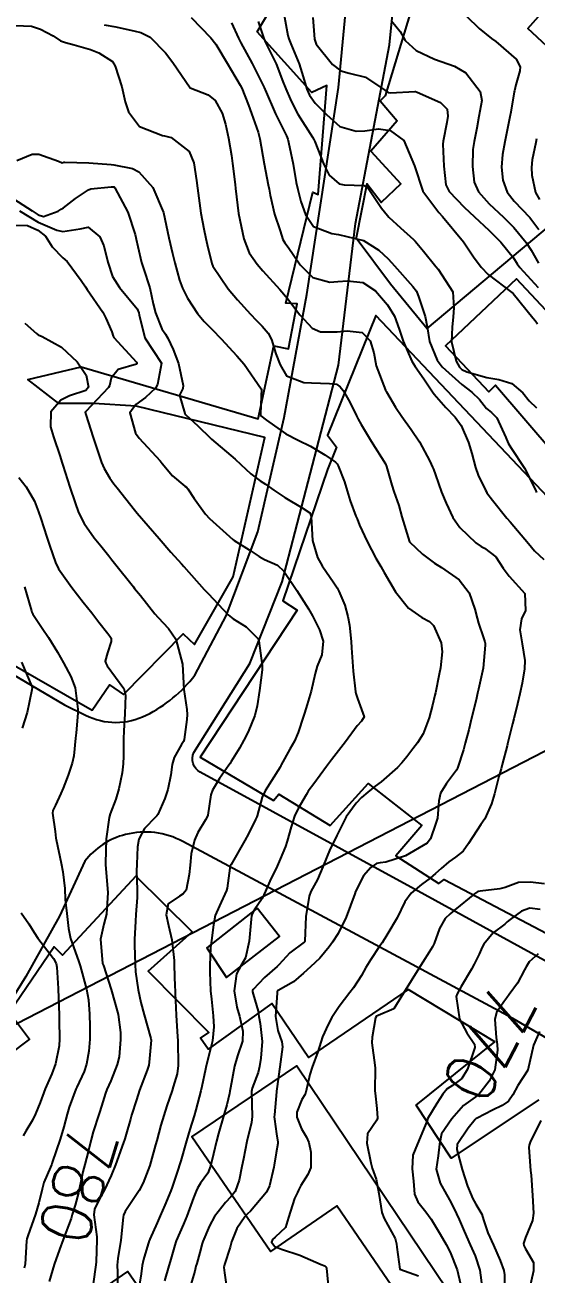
# Model space of a CAD drawing. Header units: metres. Extents: x 318500 to 325275, y 7408834 to 7428799.
# Drawn here: x 322717.1 to 322758, y 7421372 to 7421471.7 of the extents above; entities that cross this region are included whole.
import ezdxf
from ezdxf.enums import TextEntityAlignment as Align

# ---------------------------------------------------------------- set-up
doc = ezdxf.new("R2010")
doc.units = ezdxf.units.M
doc.header["$MEASUREMENT"] = 0
doc.layers.add('_TEXTO_CONGELA', color=45, linetype='Continuous', plot=False)
for name, color, linetype in [('Cotas', 45, 'Continuous'), ('Curvas de Nivel 1m', 11, 'Continuous'), ('Curvas de Nivel 5m', 15, 'Continuous'), ('Edificações', 30, 'Continuous'), ('Vias Primárias', 230, 'Continuous')]:
    doc.layers.add(name, color=color, linetype=linetype)
doc.styles.add('Style-STANDARD', font='STANDARD.shx')

msp = doc.modelspace()

# ---------------------------------------------------------------- linework, layer by layer
at = {"layer": '_TEXTO_CONGELA'}
msp.add_line((322341.415, 7421198.706), (322869.211, 7421470.764), dxfattribs=at)
at = {"layer": 'Curvas de Nivel 1m', "flags": 128}
for points, elevation in [([(322737.814, 7421472.606), (322738.131, 7421470.874), (322738.219, 7421470.602), (322738.394, 7421470.207), (322739.06, 7421468.59), (322739.38, 7421467.56), (322739.661, 7421466.58), (322739.866, 7421466.107), (322740.329, 7421465.453), (322740.785, 7421465.024), (322741.235, 7421464.556), (322742.306, 7421463.599), (322743.604, 7421463.223), (322744.301, 7421463.26), (322745.39, 7421463.418), (322746.302, 7421463.288), (322747.406, 7421462.473), (322748.26, 7421460.46), (322748.925, 7421458.453), (322750.215, 7421456.741), (322750.491, 7421456.436), (322752.18, 7421454.41), (322752.971, 7421453.201), (322753.587, 7421452.389), (322754.151, 7421451.792), (322756.037, 7421450.361), (322756.129, 7421450.272), (322757.713, 7421448.336), (322757.888, 7421448.123), (322758.095, 7421447.871)], 769), ([(322752.42, 7421472.41), (322753.424, 7421471.409), (322754.403, 7421470.632), (322754.754, 7421470.376), (322756.379, 7421468.965), (322756.691, 7421468.355), (322756.674, 7421468.046), (322756.348, 7421466.915), (322756.244, 7421466.458), (322756.227, 7421466.361), (322755.947, 7421464.741), (322755.871, 7421464.364), (322755.615, 7421463.052), (322755.476, 7421462.368), (322755.286, 7421461.359), (322755.201, 7421460.371), (322755.302, 7421459.317), (322755.661, 7421458.366), (322756.229, 7421457.652), (322757.472, 7421456.341), (322758.196, 7421455.374)], 766), ([(322716.402, 7421471.658), (322717.678, 7421471.594), (322718.398, 7421471.38), (322719.393, 7421470.845), (322719.994, 7421470.444), (322720.385, 7421470.291), (322721.078, 7421470.128), (322722.379, 7421469.754), (322723.058, 7421469.481), (322724.133, 7421468.784), (322724.365, 7421468.424), (322724.882, 7421466.772), (322725.14, 7421465.579), (322725.405, 7421464.764), (322726.303, 7421463.615), (322728.131, 7421462.893), (322728.292, 7421462.864), (322728.815, 7421462.722), (322730.274, 7421461.614), (322730.624, 7421460.695), (322730.86, 7421459.304), (322730.935, 7421458.69), (322731.036, 7421457.88), (322731.201, 7421456.685), (322731.429, 7421455.444), (322731.592, 7421454.679), (322731.698, 7421454.2), (322732.069, 7421452.671), (322732.157, 7421452.452), (322733.378, 7421450.658), (322734.117, 7421449.765), (322735.173, 7421448.634), (322735.626, 7421448.157), (322736.091, 7421447.685), (322736.581, 7421447.108), (322736.831, 7421446.609), (322737.187, 7421445.479), (322737.519, 7421444.598), (322738.037, 7421443.719), (322739.415, 7421443.191), (322740.029, 7421443.154), (322741.465, 7421443.111), (322742.027, 7421443.038), (322742.333, 7421442.844), (322742.555, 7421442.532), (322743.091, 7421441.604), (322743.636, 7421440.515), (322743.747, 7421440.264), (322743.99, 7421439.832), (322744.811, 7421438.502), (322745.943, 7421436.698), (322746.035, 7421436.489), (322746.44, 7421434.998), (322746.609, 7421434.48), (322746.999, 7421433.378), (322747.26, 7421432.469), (322747.86, 7421430.46), (322748.895, 7421429.489), (322749.843, 7421428.777), (322750.416, 7421428.424), (322751.825, 7421427.428), (322752.62, 7421426.398), (322753.08, 7421425.101), (322753.263, 7421424.388), (322753.377, 7421423.987), (322753.764, 7421422.816), (322753.872, 7421422.489), (322753.9, 7421422.378), (322753.904, 7421422.231), (322753.73, 7421420.38), (322753.369, 7421418.721), (322753.296, 7421418.386), (322753.172, 7421417.865), (322752.812, 7421416.393), (322752.585, 7421415.477), (322752.317, 7421414.4), (322752.174, 7421413.87), (322751.705, 7421412.409), (322751.618, 7421412.242), (322750.825, 7421411.201), (322750.338, 7421410.423), (322750.201, 7421409.814), (322750.088, 7421408.425), (322749.968, 7421408.023), (322749.545, 7421406.787), (322749.273, 7421406.434), (322747.53, 7421405.432), (322745.961, 7421404.921), (322745.524, 7421404.869), (322745.212, 7421404.805), (322744.764, 7421404.498), (322744.194, 7421403.819), (322743.529, 7421402.51), (322743.522, 7421402.477), (322743.488, 7421402.379), (322742.79, 7421400.52), (322742.149, 7421399.232), (322741.697, 7421398.536), (322741.434, 7421398.168), (322740.711, 7421397.26), (322739.945, 7421396.562), (322739.402, 7421396.07), (322738.598, 7421395.372), (322737.381, 7421394.681), (322737.328, 7421394.644), (322737.3, 7421394.591), (322737.284, 7421394.497), (322737.147, 7421392.593), (322737.344, 7421391.494), (322737.675, 7421390.587), (322737.719, 7421390.193), (322737.511, 7421388.588), (322737.486, 7421388.41), (322737.286, 7421387.022), (322737.233, 7421386.639), (322737.227, 7421386.591), (322737.076, 7421384.769), (322737.064, 7421384.593), (322737.066, 7421384.411), (322737.237, 7421383.251), (322737.341, 7421382.589), (322737.342, 7421382.475), (322737.217, 7421381.731), (322737.048, 7421380.747), (322737.017, 7421380.593), (322736.68, 7421379.095), (322736.441, 7421378.601), (322735.155, 7421377.085), (322734.923, 7421376.851), (322734.707, 7421376.624), (322734.073, 7421375.693), (322733.648, 7421374.635), (322733.54, 7421374.209), (322733.093, 7421372.809), (322733.056, 7421372.675), (322733.044, 7421372.641), (322733.041, 7421372.592), (322733.085, 7421372.146), (322733.296, 7421370.638)], 774), ([(322723.485, 7421471.712), (322724.402, 7421471.558), (322725.938, 7421471.216), (322726.395, 7421471.096), (322727.144, 7421470.742), (322728.381, 7421469.476), (322728.954, 7421468.721), (322730.34, 7421466.7), (322731.781, 7421466.124), (322732.33, 7421465.681), (322732.895, 7421464.664), (322733.175, 7421463.794), (322733.415, 7421462.659), (322733.631, 7421461.295), (322733.717, 7421460.655), (322733.928, 7421458.968), (322733.968, 7421458.653), (322734.21, 7421456.65), (322734.617, 7421454.643), (322735.06, 7421453.528), (322735.692, 7421452.627), (322736.152, 7421452.1), (322737.51, 7421450.599), (322738.119, 7421449.875), (322739.092, 7421448.58), (322740.089, 7421447.504), (322740.758, 7421447.232), (322742.087, 7421447.231), (322742.871, 7421447.311), (322744.087, 7421447.177), (322744.726, 7421446.504), (322745.007, 7421445.559), (322745.205, 7421444.498), (322745.949, 7421442.562), (322745.988, 7421442.49), (322745.997, 7421442.467), (322746.019, 7421442.434), (322746.744, 7421441.216), (322747.235, 7421440.471), (322747.985, 7421439.438), (322748.646, 7421438.45), (322749.473, 7421436.912), (322749.696, 7421436.434), (322749.77, 7421436.264), (322749.934, 7421435.803), (322750.428, 7421434.425), (322750.779, 7421433.55), (322751.308, 7421432.416), (322751.878, 7421431.605), (322753.158, 7421430.391), (322753.584, 7421430.11), (322753.856, 7421429.962), (322754.742, 7421429.26), (322755.339, 7421428.358), (322755.831, 7421427.73), (322757.062, 7421426.337), (322757.131, 7421424.995), (322756.796, 7421424.34), (322756.658, 7421423.455), (322756.865, 7421422.339), (322757.068, 7421421.008), (322757.046, 7421420.337), (322756.845, 7421419.206), (322756.658, 7421418.34), (322756.477, 7421417.558), (322756.18, 7421416.345), (322756.079, 7421415.941), (322755.685, 7421414.35), (322755.679, 7421414.32), (322755.648, 7421414.2), (322755.269, 7421412.711), (322755.174, 7421412.357), (322755.007, 7421411.752), (322754.639, 7421410.364), (322754.398, 7421409.557), (322753.866, 7421408.376), (322753.566, 7421407.931), (322752.572, 7421406.395), (322752.157, 7421405.785), (322751.534, 7421405.321), (322751.005, 7421404.935), (322750.38, 7421404.421), (322749.923, 7421404.017), (322749.508, 7421403.651), (322748.818, 7421403.123), (322747.984, 7421402.453), (322747.483, 7421401.739), (322746.877, 7421400.469), (322746.048, 7421399.08), (322745.664, 7421398.487), (322745.574, 7421398.352), (322745.435, 7421398.155), (322744.765, 7421397.151), (322744.371, 7421396.5), (322744.033, 7421395.874), (322743.394, 7421394.898), (322743.097, 7421394.514), (322742.251, 7421393.405), (322741.663, 7421392.535), (322741.351, 7421391.971), (322740.911, 7421390.972), (322740.773, 7421390.548), (322740.546, 7421389.775), (322740.076, 7421388.559), (322739.891, 7421387.971), (322739.587, 7421386.565), (322739.492, 7421386.351), (322739.271, 7421385.97), (322738.862, 7421384.967), (322738.863, 7421384.574), (322739.241, 7421383.629), (322739.645, 7421382.975), (322739.821, 7421382.561), (322739.992, 7421381.785), (322739.986, 7421380.558), (322739.752, 7421380.001), (322739.178, 7421379.126), (322738.992, 7421378.752), (322738.91, 7421378.573), (322738.675, 7421378.085), (322738.195, 7421376.574), (322737.95, 7421375.766), (322737.126, 7421375), (322736.906, 7421374.811), (322736.828, 7421374.594), (322737.115, 7421374.257), (322737.643, 7421374.051), (322739.105, 7421373.571), (322740.808, 7421372.829), (322741.092, 7421372.703), (322741.186, 7421372.633), (322741.22, 7421372.538), (322741.388, 7421370.85)], 773), ([(322730.416, 7421472.307), (322731.987, 7421470.684), (322732.392, 7421470.162), (322733.309, 7421468.666), (322734.344, 7421466.907), (322734.466, 7421466.648), (322734.991, 7421465.304), (322735.239, 7421464.636), (322735.772, 7421463.154), (322735.91, 7421462.626), (322736.26, 7421460.62), (322736.581, 7421458.954), (322736.646, 7421458.614), (322736.733, 7421458.112), (322737.089, 7421456.607), (322737.518, 7421455.272), (322737.752, 7421454.596), (322737.911, 7421454.327), (322738.174, 7421453.972), (322739.115, 7421452.58), (322740.145, 7421451.547), (322741.494, 7421451.196), (322742.14, 7421451.225), (322742.896, 7421451.284), (322744.14, 7421451.145), (322745.145, 7421450.5), (322746.113, 7421449.384), (322746.663, 7421448.482), (322747.046, 7421447.432), (322747.355, 7421446.471), (322748.057, 7421444.895), (322748.317, 7421444.456), (322748.999, 7421443.483), (322749.706, 7421442.435), (322749.839, 7421442.254), (322750.016, 7421442.03), (322750.763, 7421441.178), (322751.517, 7421440.415), (322751.99, 7421439.746), (322752.558, 7421438.401), (322752.836, 7421437.518), (322753.125, 7421436.392), (322753.332, 7421435.787), (322753.922, 7421434.585), (322753.996, 7421434.454), (322754.042, 7421434.378), (322754.483, 7421433.8), (322755.626, 7421432.354), (322755.886, 7421432.062), (322757.356, 7421430.335), (322757.854, 7421429.743), (322758.59, 7421429.061)], 772), ([(322733.636, 7421471.885), (322734.202, 7421470.653), (322734.394, 7421470.278), (322735.294, 7421468.636), (322736.261, 7421466.701), (322736.3, 7421466.621), (322736.313, 7421466.593), (322736.339, 7421466.523), (322737.162, 7421464.612), (322738.025, 7421462.871), (322738.132, 7421462.602), (322738.281, 7421461.989), (322738.559, 7421460.596), (322738.809, 7421459.148), (322738.93, 7421458.583), (322739.19, 7421457.616), (322739.547, 7421456.577), (322740.196, 7421455.622), (322741.666, 7421455.069), (322742.187, 7421454.98), (322744.18, 7421454.52), (322745.4, 7421453.726), (322746.166, 7421453.057), (322746.433, 7421452.757), (322746.669, 7421452.482), (322748.136, 7421450.852), (322748.412, 7421450.457), (322748.61, 7421449.968), (322749.11, 7421448.45), (322749.26, 7421447.617), (322749.464, 7421446.439), (322750.058, 7421444.964), (322750.459, 7421444.426), (322752.029, 7421443.014), (322752.845, 7421442.398), (322753.437, 7421441.811), (322754.007, 7421441.107), (322754.406, 7421440.778), (322754.844, 7421440.367), (322755.547, 7421438.786), (322755.751, 7421438.353), (322755.965, 7421438.004), (322757.045, 7421436.339), (322757.923, 7421434.611), (322758.01, 7421434.418)], 771), ([(322740.145, 7421472.302), (322740.278, 7421470.572), (322740.394, 7421470.181), (322741.698, 7421468.55), (322742.362, 7421468.032), (322743.038, 7421467.855), (322744.355, 7421467.532), (322745.879, 7421466.497), (322746.159, 7421466.313), (322746.338, 7421466.286), (322748.278, 7421466.4), (322748.339, 7421466.39), (322748.463, 7421466.335), (322750.331, 7421465.505), (322750.868, 7421464.975), (322750.923, 7421464.431), (322750.834, 7421463.91), (322750.55, 7421462.436), (322750.529, 7421462.194), (322750.594, 7421460.435), (322750.771, 7421458.958), (322751.032, 7421458.428), (322752.221, 7421457.173), (322753.052, 7421456.397), (322754.194, 7421455.327), (322755.146, 7421454.37), (322756.168, 7421453.113), (322756.461, 7421452.653), (322756.677, 7421452.352), (322758.136, 7421450.754)], 768), ([(322746.415, 7421472.026), (322747.113, 7421471.185), (322747.526, 7421470.473), (322748.388, 7421469.67), (322749.844, 7421468.98), (322750.375, 7421468.781), (322751.442, 7421468.424), (322752.362, 7421467.872), (322753.506, 7421466.393), (322753.631, 7421465.688), (322753.402, 7421464.394), (322753.225, 7421463.478), (322753.011, 7421462.399), (322752.924, 7421461.757), (322752.884, 7421460.401), (322753.023, 7421459.174), (322753.365, 7421458.393), (322754.226, 7421457.424), (322755.374, 7421456.368), (322756.198, 7421455.539), (322757.183, 7421454.345), (322757.576, 7421453.741), (322758.164, 7421452.692)], 767), ([(322716.224, 7421457.845), (322717.734, 7421456.867), (322718.205, 7421456.557), (322718.631, 7421456.426), (322719.793, 7421456.836), (322720.048, 7421456.996), (322720.214, 7421457.114), (322721.192, 7421457.854), (322722.236, 7421458.557), (322722.421, 7421458.623), (322724.043, 7421458.783), (322724.24, 7421458.798), (322724.271, 7421458.78), (322724.318, 7421458.7), (322725.354, 7421456.763), (322725.961, 7421454.976), (322726.005, 7421454.753), (322726.035, 7421454.609), (322726.173, 7421454.019), (322726.469, 7421452.747), (322726.618, 7421452.281), (322727.124, 7421450.74), (322727.381, 7421449.467), (322727.561, 7421448.735), (322728.087, 7421447.465), (322728.381, 7421447.023), (322728.572, 7421446.723), (322728.977, 7421445.806), (322729.417, 7421444.709), (322729.796, 7421442.931), (322729.744, 7421442.704), (322729.483, 7421442.176), (322729.911, 7421440.701), (322729.999, 7421440.606), (322730.956, 7421439.715), (322731.971, 7421438.742), (322732.054, 7421438.669), (322733.946, 7421437.058), (322734.391, 7421436.643), (322735.188, 7421435.886), (322735.927, 7421435.349), (322736.369, 7421435.058), (322737.033, 7421434.603), (322737.911, 7421434.016), (322739.297, 7421433.178), (322739.893, 7421432.773), (322739.99, 7421432.569), (322740.004, 7421432.453), (322740.116, 7421430.566), (322740.52, 7421429.233), (322740.892, 7421428.554), (322741.82, 7421427.188), (322742.075, 7421426.798), (322742.214, 7421426.534), (322742.686, 7421425.419), (322742.936, 7421424.523), (322743.072, 7421423.82), (322743.211, 7421422.518), (322743.238, 7421422.004), (322743.33, 7421420.516), (322743.362, 7421420.153), (322743.553, 7421418.512), (322743.57, 7421418.383), (322743.695, 7421417.978), (322744.242, 7421416.504), (322744.025, 7421416.156), (322743.669, 7421415.796), (322742.739, 7421414.524), (322741.628, 7421413.073), (322741.4, 7421412.767), (322741.241, 7421412.546), (322740.208, 7421411.163), (322739.772, 7421410.567), (322739.702, 7421410.465), (322739.596, 7421410.295), (322738.966, 7421409.19), (322738.68, 7421408.579), (322738.406, 7421407.733), (322738.079, 7421406.585), (322737.944, 7421406.178), (322737.526, 7421405.158), (322737.283, 7421404.594), (322736.712, 7421403.391), (322736.371, 7421402.607), (322736.087, 7421402.005), (322735.467, 7421401.084), (322735.297, 7421400.788), (322735.24, 7421400.623), (322735.204, 7421400.371), (322735.059, 7421398.626), (322734.77, 7421397.279), (322734.4, 7421396.635), (322734.04, 7421396), (322733.859, 7421394.643), (322734.081, 7421393.353), (322734.27, 7421392.636), (322734.536, 7421391.438), (322734.513, 7421390.632), (322734.128, 7421389.454), (322733.874, 7421388.641), (322733.562, 7421386.924), (322733.512, 7421386.647), (322733.474, 7421386.45), (322733.264, 7421385.555), (322733.064, 7421384.84), (322733.014, 7421384.652), (322732.618, 7421383.268), (322732.448, 7421382.652), (322732.196, 7421381.636), (322731.969, 7421380.658), (322731.748, 7421380.106), (322731.18, 7421379.32), (322730.926, 7421378.921), (322730.823, 7421378.675), (322730.619, 7421378.133), (322730.07, 7421376.686), (322729.798, 7421376.032), (322729.212, 7421374.699), (322729.189, 7421374.629), (322729.115, 7421374.374), (322728.739, 7421373.06), (322728.637, 7421372.705), (322728.283, 7421371.503)], 776), ([(322716.709, 7421456.883), (322718.197, 7421455.976), (322719.7, 7421455.325), (322720.186, 7421455.228), (322721.562, 7421455.444), (322722.191, 7421455.57), (322723.13, 7421454.796), (322723.458, 7421454.076), (322723.757, 7421452.786), (322724.143, 7421451.63), (322724.696, 7421450.772), (322726.105, 7421449.068), (322726.24, 7421448.749), (322726.272, 7421448.574), (322726.713, 7421446.744), (322728.05, 7421444.73), (322727.728, 7421443.03), (322727.575, 7421442.734), (322726.775, 7421441.98), (322726.007, 7421441.428), (322725.522, 7421440.757), (322725.976, 7421439.144), (322726.267, 7421438.747), (322727.943, 7421436.935), (322728.111, 7421436.727), (322728.938, 7421435.723), (322729.922, 7421434.919), (322730.045, 7421434.821), (322730.149, 7421434.697), (322730.658, 7421433.939), (322731.554, 7421432.675), (322731.885, 7421432.324), (322733.757, 7421430.651), (322733.859, 7421430.574), (322735.053, 7421429.833), (322735.847, 7421429.295), (322736.285, 7421429.054), (322737.318, 7421428.598), (322737.833, 7421428.142), (322738.863, 7421426.579), (322739.788, 7421425.114), (322740.106, 7421424.565), (322740.663, 7421423.45), (322740.976, 7421422.552), (322740.853, 7421421.443), (322740.491, 7421420.559), (322740.313, 7421419.969), (322740.018, 7421418.565), (322739.689, 7421417.483), (322739.464, 7421416.79), (322739.402, 7421416.573), (322738.981, 7421415.256), (322738.674, 7421414.58), (322738.303, 7421413.92), (322737.621, 7421412.672), (322737.594, 7421412.616), (322737.577, 7421412.591), (322737.52, 7421412.492), (322736.32, 7421410.609), (322736.093, 7421410.112), (322735.68, 7421408.618), (322735.655, 7421408.533), (322735.566, 7421408.331), (322734.995, 7421407.182), (322734.71, 7421406.632), (322733.613, 7421404.741), (322733.557, 7421404.649), (322733.549, 7421404.62), (322733.517, 7421404.439), (322733.308, 7421402.837), (322733.256, 7421402.652), (322732.689, 7421401.441), (322732.349, 7421400.661), (322732.196, 7421399.919), (322732.036, 7421398.664), (322731.976, 7421398.12), (322731.92, 7421396.665), (322731.915, 7421396.152), (322731.977, 7421394.664), (322732.059, 7421393.977), (322732.176, 7421392.662), (322732.225, 7421391.783), (322732.136, 7421390.662), (322731.954, 7421390.03), (322731.612, 7421388.667), (322731.561, 7421388.404), (322731.284, 7421387.022), (322731.2, 7421386.671), (322730.786, 7421385.149), (322730.649, 7421384.679), (322730.329, 7421383.589), (322730.061, 7421382.687), (322729.604, 7421381.094), (322729.473, 7421380.696), (322729.401, 7421380.493), (322729.188, 7421379.879), (322728.896, 7421378.981), (322728.793, 7421378.704), (322728.308, 7421377.559), (322727.951, 7421376.712), (322727.709, 7421376.147), (322727.122, 7421374.836), (322727.085, 7421374.756), (322727.071, 7421374.721), (322726.604, 7421373.221), (322726.507, 7421372.729), (322726.422, 7421372.069), (322726.215, 7421370.733)], 777), ([(322716.192, 7421455.722), (322717.354, 7421455.712), (322718.187, 7421455.324), (322718.802, 7421454.851), (322719.33, 7421454.001), (322720.163, 7421453.135), (322720.508, 7421452.827), (322721.642, 7421451.31), (322721.98, 7421450.811), (322722.127, 7421450.602), (322723.366, 7421448.791), (322723.611, 7421448.303), (322724.084, 7421447.214), (322724.18, 7421446.878), (322724.234, 7421446.778), (322726.051, 7421444.813), (322726.093, 7421444.75), (322726.095, 7421444.703), (322726.049, 7421444.654), (322724.593, 7421444.221), (322724.031, 7421443.516), (322723.897, 7421442.907), (322723.827, 7421442.783), (322722, 7421440.856), (322721.976, 7421440.834), (322721.956, 7421440.81), (322721.997, 7421440.632), (322722.6, 7421438.801), (322722.924, 7421437.827), (322723.268, 7421436.79), (322723.464, 7421436.316), (322723.928, 7421435.54), (322724.253, 7421435.104), (322724.513, 7421434.771), (322725.894, 7421433.017), (322726.114, 7421432.748), (322727.86, 7421430.73), (322728.787, 7421429.654), (322729.662, 7421428.703), (322729.837, 7421428.511), (322731.473, 7421426.675), (322731.805, 7421426.317), (322733.382, 7421424.654), (322733.777, 7421424.331), (322734.826, 7421423.689), (322735.761, 7421422.734), (322735.799, 7421422.658), (322735.808, 7421422.619), (322735.817, 7421422.561), (322736.102, 7421420.614), (322736.092, 7421420.247), (322735.875, 7421418.617), (322735.688, 7421417.382), (322735.494, 7421416.623), (322734.966, 7421415.325), (322734.635, 7421414.635), (322734.28, 7421414.001), (322733.624, 7421412.937), (322733.504, 7421412.769), (322733.42, 7421412.652), (322732.682, 7421411.587), (322732.118, 7421410.665), (322731.986, 7421410.274), (322731.747, 7421408.668), (322731.704, 7421408.533), (322731.564, 7421408.294), (322730.954, 7421407.274), (322730.682, 7421406.683), (322730.434, 7421405.591), (322730.334, 7421404.688), (322730.259, 7421403.939), (322730.021, 7421402.692), (322729.794, 7421402.387), (322729.483, 7421402.208), (322728.597, 7421401.59), (322728.436, 7421400.715), (322728.613, 7421399.874), (322728.891, 7421398.708), (322729.056, 7421397.065), (322729.064, 7421396.705), (322729.122, 7421394.966), (322729.134, 7421394.704), (322729.148, 7421394.474), (322729.219, 7421392.702), (322729.334, 7421390.993), (322729.353, 7421390.7), (322729.357, 7421390.672), (322729.388, 7421388.699), (322729.293, 7421388.031), (322728.99, 7421386.996), (322728.896, 7421386.704), (322728.487, 7421385.483), (322728.243, 7421384.71), (322728.011, 7421383.939), (322727.669, 7421382.716), (322727.572, 7421382.361), (322727.203, 7421381.008), (322727.114, 7421380.721), (322726.586, 7421379.321), (322726.269, 7421378.734), (322725.153, 7421377.04), (322725.019, 7421376.752), (322724.998, 7421376.603), (322724.806, 7421374.755), (322724.569, 7421373.287), (322724.523, 7421372.759), (322724.529, 7421372.203), (322724.539, 7421370.758)], 778), ([(322717.137, 7421447.921), (322718.082, 7421447.092), (322718.214, 7421446.991), (322718.522, 7421446.853), (322720.068, 7421446.004), (322721.319, 7421444.817), (322722.034, 7421443.758), (322722.212, 7421442.807), (322722.017, 7421442.547), (322720.707, 7421442.129), (322720.009, 7421441.771), (322719.217, 7421440.842), (322719.176, 7421439.648), (322719.438, 7421438.838), (322719.947, 7421437.29), (322720.098, 7421436.828), (322720.177, 7421436.588), (322720.745, 7421434.822), (322721.145, 7421433.574), (322721.425, 7421432.815), (322721.877, 7421431.932), (322722.686, 7421430.798), (322723.211, 7421430.147), (322723.846, 7421429.342), (322724.092, 7421429.026), (322724.292, 7421428.773), (322725.812, 7421426.872), (322725.908, 7421426.749), (322726.365, 7421426.181), (322727.526, 7421424.733), (322727.777, 7421424.433), (322728.606, 7421423.555), (322729.19, 7421422.709), (322729.73, 7421420.7), (322729.828, 7421418.698), (322730.086, 7421417.096), (322730.109, 7421416.694), (322730.081, 7421416.286), (322729.86, 7421414.697), (322729.799, 7421414.547), (322729.644, 7421414.309), (322729.069, 7421413.268), (322728.909, 7421412.711), (322728.792, 7421411.892), (322728.566, 7421410.716), (322728.31, 7421409.998), (322727.751, 7421408.727), (322727.677, 7421408.62), (322727.567, 7421408.517), (322726.7, 7421407.592), (322726.233, 7421406.743), (322726.148, 7421406.129), (322726.096, 7421404.744), (322726.063, 7421404.193), (322726.114, 7421402.744), (322726.117, 7421402.107), (322726.009, 7421400.745), (322725.986, 7421400.214), (322725.903, 7421398.745), (322725.893, 7421398.285), (322725.938, 7421396.745), (322725.985, 7421396.16), (322726.182, 7421394.742), (322726.397, 7421393.712), (322726.673, 7421392.737), (322727.21, 7421390.844), (322727.227, 7421390.722), (322727.078, 7421388.949), (322727.033, 7421388.724), (322726.895, 7421388.325), (322726.298, 7421386.735), (322726.044, 7421385.963), (322725.67, 7421384.744), (322725.575, 7421384.415), (322725.227, 7421383.225), (322725.116, 7421382.857), (322725.086, 7421382.752), (322725.024, 7421382.559), (322724.385, 7421380.762), (322724.035, 7421379.919), (322723.491, 7421378.775), (322723.161, 7421378.162), (322722.704, 7421377.227), (322722.648, 7421376.785), (322722.883, 7421375.021), (322722.901, 7421374.782), (322722.833, 7421373.044), (322722.813, 7421372.783), (322722.585, 7421371.275)], 779), ([(322717.1, 7421426.871), (322717.674, 7421424.969), (322717.71, 7421424.861), (322717.728, 7421424.809), (322717.778, 7421424.7), (322718.514, 7421423.595), (322719.021, 7421422.841), (322719.743, 7421421.677), (322720.22, 7421420.825), (322720.806, 7421419.726), (322721.148, 7421418.816), (322721.382, 7421417.114), (322721.382, 7421416.813), (322721.23, 7421415.241), (322721.182, 7421414.815), (322721.044, 7421413.401), (322720.921, 7421412.817), (322720.586, 7421411.844), (322720.19, 7421410.824), (322720.015, 7421410.404), (322719.579, 7421409.463), (322719.368, 7421409.038), (322719.335, 7421408.834), (322719.548, 7421407.353), (322719.625, 7421406.829), (322719.649, 7421406.718), (322720.045, 7421404.825), (322720.18, 7421404.153), (322720.331, 7421402.822), (322720.371, 7421401.927), (322720.499, 7421400.82), (322720.633, 7421399.633), (322720.791, 7421398.816), (322721.413, 7421397.033), (322721.504, 7421396.799), (322721.55, 7421396.656), (322722.073, 7421394.793), (322722.23, 7421393.933), (322722.306, 7421392.791), (322722.331, 7421391.804), (322722.324, 7421390.79), (322722.256, 7421389.851), (322722.073, 7421388.792), (322721.868, 7421388.22), (322721.282, 7421386.968), (322721.211, 7421386.801), (322720.684, 7421385.383), (322720.513, 7421384.811), (322720.253, 7421383.796), (322719.956, 7421382.819), (322719.317, 7421380.944), (322719.284, 7421380.829), (322719.264, 7421380.764), (322719.197, 7421380.597), (322718.665, 7421379.35), (322718.511, 7421378.84), (322718.251, 7421377.746), (322717.98, 7421376.847), (322717.386, 7421375.119), (322717.289, 7421374.857), (322717.261, 7421374.715), (322717.174, 7421372.859), (322717.085, 7421372.515)], 781), ([(322716.865, 7421420.873), (322717.701, 7421418.923), (322717.716, 7421418.86), (322717.698, 7421418.666), (322717.32, 7421416.865), (322716.934, 7421415.598)], 782), ([(322758.634, 7421403.182), (322757.505, 7421403.331), (322756.557, 7421403.286), (322755.498, 7421402.898), (322755.075, 7421402.778), (322753.494, 7421402.613), (322753.313, 7421402.562), (322753.055, 7421402.387), (322751.477, 7421401.101), (322751.099, 7421400.788), (322750.72, 7421400.417), (322750.252, 7421399.628), (322749.828, 7421398.426), (322749.702, 7421398.161), (322749.43, 7421397.743), (322748.918, 7421396.937), (322748.611, 7421396.442), (322747.39, 7421394.46), (322746.62, 7421393.223), (322745.363, 7421392.677), (322745.236, 7421392.617), (322745.149, 7421392.492), (322744.876, 7421390.955), (322744.863, 7421390.495), (322745.089, 7421388.715), (322745.109, 7421388.492), (322745.097, 7421386.677), (322745.111, 7421386.492), (322745.262, 7421385.276), (322745.293, 7421384.489), (322745.249, 7421384.342), (322744.494, 7421383.24), (322744.457, 7421382.498), (322744.77, 7421380.931), (322744.883, 7421380.493), (322745.187, 7421379.636), (322745.408, 7421378.486), (322745.648, 7421376.975), (322745.835, 7421376.48), (322746.704, 7421374.888), (322746.83, 7421374.464), (322746.857, 7421374.204), (322747.09, 7421372.46), (322748.566, 7421371.919)], 772), ([(322716.834, 7421400.866), (322717.451, 7421399.991), (322717.886, 7421399.295), (322718.171, 7421398.849), (322719.416, 7421397.238), (322719.633, 7421396.827), (322719.703, 7421396.528), (322719.796, 7421394.824), (322719.852, 7421393.31), (322719.868, 7421392.822), (322719.885, 7421392.289), (322719.903, 7421390.821), (322719.868, 7421390.275), (322719.593, 7421388.826), (322719.292, 7421388.019), (322718.775, 7421386.838), (322718.363, 7421385.744), (322718.001, 7421384.849), (322717.754, 7421384.34), (322717.229, 7421383.453), (322716.994, 7421383.092)], 782), ([(322758.303, 7421401.143), (322757.479, 7421401.241), (322756.799, 7421401.015), (322755.894, 7421400.346), (322755.671, 7421400.144), (322755.464, 7421399.979), (322754.541, 7421399.277), (322753.803, 7421398.375), (322753.675, 7421398.138), (322753.428, 7421397.572), (322753.031, 7421396.77), (322752.82, 7421396.389), (322751.989, 7421394.994), (322751.653, 7421394.406), (322751.599, 7421394.195), (322751.858, 7421392.403), (322752.438, 7421391.299), (322753.061, 7421390.384), (322753.086, 7421390.142), (322752.496, 7421388.392), (322752.049, 7421387.648), (322751.29, 7421387.094), (322750.856, 7421386.845), (322750.512, 7421386.418), (322750.036, 7421385.655), (322749.302, 7421384.429), (322749.29, 7421384.389), (322749.248, 7421384.221), (322748.507, 7421382.441), (322748.126, 7421381.537), (322748.065, 7421380.447), (322748.174, 7421379.457), (322748.271, 7421378.443), (322748.531, 7421377.807), (322749.156, 7421377.008), (322749.578, 7421376.426), (322750.306, 7421375.245), (322750.797, 7421374.413), (322751.111, 7421373.812), (322751.669, 7421372.401), (322751.925, 7421371.244)], 771), ([(322758.244, 7421391.419), (322757.75, 7421390.324), (322757.31, 7421388.33), (322756.524, 7421387.105), (322756.123, 7421386.342), (322755.776, 7421385.841), (322755.267, 7421385.512), (322754.497, 7421385.126), (322753.252, 7421384.502), (322753.179, 7421384.453), (322753.111, 7421384.382), (322752.539, 7421383.687), (322751.676, 7421382.403), (322751.639, 7421381.988), (322752.078, 7421380.397), (322752.495, 7421379.076), (322752.779, 7421378.386), (322752.9, 7421378.116), (322753.163, 7421377.638), (322753.625, 7421376.843), (322753.773, 7421376.371), (322754.122, 7421375.352), (322754.563, 7421374.358), (322755.102, 7421373.15), (322755.399, 7421372.347), (322755.445, 7421371.988), (322755.454, 7421370.346)], 769), ([(322758.36, 7421384.313), (322757.492, 7421382.586), (322757.406, 7421382.327), (322757.394, 7421382.161), (322757.532, 7421380.325), (322757.563, 7421379.956), (322757.68, 7421378.322), (322757.75, 7421376.915), (322757.682, 7421376.322), (322757.129, 7421374.963), (322756.958, 7421374.496), (322756.998, 7421374.331), (322757.116, 7421374.081), (322757.759, 7421372.979), (322757.763, 7421372.32), (322757.401, 7421370.653)], 768)]:
    msp.add_lwpolyline(points, dxfattribs=dict(at, elevation=elevation))
at = {"layer": 'Curvas de Nivel 5m', "flags": 128}
for points, elevation in [([(322735.765, 7421471.981), (322736.222, 7421470.623), (322736.394, 7421470.246), (322737.214, 7421468.612), (322737.756, 7421467.199), (322737.984, 7421466.604), (322738.332, 7421465.811), (322738.721, 7421464.991), (322738.95, 7421464.591), (322740.122, 7421462.743), (322740.216, 7421462.571), (322740.288, 7421462.414), (322741.023, 7421460.559), (322741.431, 7421459.732), (322742.245, 7421459.034), (322742.649, 7421458.941), (322744.244, 7421458.888), (322744.493, 7421458.767), (322744.668, 7421458.514), (322745.622, 7421457.095), (322746.089, 7421456.492), (322746.208, 7421456.366), (322747.14, 7421455.531), (322748.182, 7421454.596), (322748.308, 7421454.459), (322748.966, 7421453.658), (322749.973, 7421452.442), (322750.157, 7421452.223), (322751.312, 7421450.422), (322751.405, 7421449.126), (322751.355, 7421448.421), (322751.276, 7421447.602), (322751.22, 7421446.419), (322751.591, 7421444.881), (322751.84, 7421444.412), (322752.047, 7421444.211), (322752.428, 7421444.021), (322754.038, 7421443.581), (322754.998, 7421443.408), (322756.031, 7421443.101), (322756.915, 7421442.347), (322757.408, 7421441.731), (322758.008, 7421441.16)], 770), ([(322758.003, 7421462.625), (322757.943, 7421462.335), (322757.663, 7421460.945), (322757.599, 7421460.34), (322757.633, 7421459.719), (322757.932, 7421458.335), (322758.232, 7421457.782)], 765), ([(322716.501, 7421460.886), (322717.73, 7421461.406), (322718.268, 7421461.394), (322719.828, 7421460.836), (322720.124, 7421460.697), (322720.259, 7421460.762), (322720.32, 7421460.769), (322722.259, 7421460.7), (322724.045, 7421460.57), (322724.258, 7421460.547), (322725.745, 7421460.248), (322726.252, 7421459.982), (322727.366, 7421458.739), (322728.21, 7421456.73), (322728.646, 7421454.723), (322728.919, 7421453.47), (322729.105, 7421452.716), (322729.498, 7421451.351), (322729.722, 7421450.706), (322730.118, 7421449.915), (322730.928, 7421448.688), (322731.457, 7421448.043), (322732.087, 7421447.403), (322732.809, 7421446.663), (322734.06, 7421445.313), (322734.642, 7421444.641), (322736.021, 7421442.679), (322736.031, 7421442.62), (322736.015, 7421442.12), (322735.95, 7421440.621), (322735.998, 7421440.516), (322736.426, 7421440.181), (322737.978, 7421439.093), (322738.977, 7421438.58), (322739.963, 7421438.108), (322741.094, 7421437.412), (322741.944, 7421436.82), (322742.084, 7421436.68), (322742.17, 7421436.537), (322742.66, 7421435.262), (322742.879, 7421434.526), (322743.122, 7421433.736), (322743.582, 7421432.515), (322743.671, 7421432.297), (322743.879, 7421431.796), (322744.467, 7421430.504), (322745.174, 7421429.17), (322745.564, 7421428.493), (322745.833, 7421428.02), (322746.744, 7421426.476), (322747.791, 7421425.174), (322748.844, 7421424.444), (322749.466, 7421424.123), (322749.774, 7421423.799), (322750.39, 7421422.424), (322750.468, 7421421.704), (322750.323, 7421420.424), (322750.237, 7421419.91), (322749.933, 7421418.428), (322749.891, 7421418.236), (322749.69, 7421417.442), (322749.418, 7421416.434), (322748.942, 7421415.16), (322748.511, 7421414.447), (322748.135, 7421413.96), (322747.633, 7421413.31), (322747.246, 7421412.845), (322746.892, 7421412.471), (322745.608, 7421411.335), (322745.124, 7421410.976), (322744.529, 7421410.501), (322744.037, 7421410.062), (322743.587, 7421409.624), (322742.807, 7421408.521), (322742.06, 7421407.045), (322741.813, 7421406.536), (322741.534, 7421405.967), (322740.932, 7421404.549), (322740.518, 7421403.541), (322739.983, 7421402.563), (322739.84, 7421402.209), (322739.587, 7421400.568), (322739.49, 7421398.619), (322739.481, 7421398.569), (322739.464, 7421398.545), (322739.439, 7421398.523), (322738.313, 7421397.695), (322737.412, 7421396.718), (322737.356, 7421396.645), (322737.299, 7421396.592), (322736.287, 7421395.716), (322735.382, 7421394.76), (322735.32, 7421394.682), (322735.309, 7421394.621), (322735.318, 7421394.56), (322735.378, 7421394.382), (322735.775, 7421393.024), (322735.831, 7421392.613), (322735.924, 7421392.039), (322736.091, 7421390.609), (322735.981, 7421389.274), (322735.886, 7421388.611), (322735.784, 7421388.132), (322735.284, 7421386.876), (322735.228, 7421386.621), (322735.265, 7421385.62), (322735.302, 7421384.619), (322735.245, 7421384.143), (322734.879, 7421382.624), (322734.598, 7421381.237), (322734.481, 7421380.627), (322734.261, 7421379.552), (322733.927, 7421378.632), (322733.592, 7421378.21), (322733.161, 7421377.765), (322732.299, 7421376.653), (322731.892, 7421375.906), (322731.357, 7421374.666), (322731.294, 7421374.49), (322731.107, 7421373.788), (322730.871, 7421372.896), (322730.807, 7421372.674), (322730.708, 7421372.297), (322730.236, 7421370.683)], 775), ([(322716.662, 7421435.613), (322717.248, 7421434.87), (322717.903, 7421433.725), (322718.242, 7421432.855), (322718.408, 7421432.326), (322718.888, 7421430.845), (322719.126, 7421430.114), (322719.578, 7421428.834), (322719.832, 7421428.313), (322720.883, 7421426.819), (322721.793, 7421425.658), (322722.476, 7421424.8), (322723.051, 7421424.069), (322723.764, 7421423.154), (322723.93, 7421422.946), (322724.022, 7421422.776), (322724.026, 7421422.506), (322723.743, 7421421.626), (322723.566, 7421420.949), (322723.603, 7421420.782), (322723.727, 7421420.579), (322725.032, 7421418.76), (322725.183, 7421418.246), (322725.121, 7421416.758), (322725.033, 7421415.386), (322725.016, 7421414.76), (322725.021, 7421413.367), (322724.992, 7421412.759), (322724.9, 7421412.047), (322724.641, 7421410.764), (322724.411, 7421409.945), (322723.962, 7421408.774), (322723.869, 7421408.472), (322723.642, 7421406.778), (322723.57, 7421404.828), (322723.572, 7421404.779), (322723.577, 7421404.721), (322723.744, 7421402.776), (322723.757, 7421402.505), (322723.669, 7421400.777), (322723.452, 7421399.958), (322723.17, 7421398.784), (322723.354, 7421396.837), (322723.372, 7421396.78), (322723.408, 7421396.678), (322724.029, 7421394.77), (322724.334, 7421393.729), (322724.584, 7421392.762), (322724.773, 7421391.324), (322724.771, 7421390.758), (322724.67, 7421389.399), (322724.525, 7421388.762), (322723.998, 7421387.48), (322723.686, 7421386.774), (322723.577, 7421386.474), (322723.26, 7421385.459), (322723.096, 7421384.938), (322723.045, 7421384.782), (322722.603, 7421383.413), (322722.431, 7421382.788), (322722.194, 7421381.806), (322721.922, 7421380.793), (322721.774, 7421380.212), (322721.482, 7421378.797), (322721.422, 7421378.542), (322721.151, 7421377.56), (322720.97, 7421376.975), (322720.92, 7421376.803), (322720.828, 7421376.496), (322720.189, 7421374.814), (322719.904, 7421374.022), (322719.479, 7421372.824), (322719.076, 7421371.465)], 780), ([(322758.145, 7421397.604), (322757.419, 7421396.953), (322757.172, 7421396.574), (322757.05, 7421396.334), (322756.482, 7421395.256), (322755.827, 7421394.346), (322755.632, 7421394.102), (322755.381, 7421393.778), (322754.813, 7421392.913), (322754.661, 7421392.36), (322754.779, 7421390.918), (322754.858, 7421390.357), (322754.877, 7421389.908), (322754.673, 7421388.36), (322754.223, 7421387.439), (322753.385, 7421386.378), (322753.326, 7421386.333), (322753.279, 7421386.304), (322752.171, 7421385.492), (322751.25, 7421384.436), (322750.423, 7421383.234), (322750.244, 7421382.42), (322750.147, 7421381.49), (322749.979, 7421380.422), (322750.301, 7421379.301), (322750.821, 7421378.413), (322751.164, 7421377.797), (322751.614, 7421376.862), (322751.815, 7421376.4), (322752.225, 7421375.483), (322752.712, 7421374.386), (322753.107, 7421373.5), (322753.484, 7421372.374), (322753.663, 7421370.958)], 770)]:
    msp.add_lwpolyline(points, dxfattribs=dict(at, elevation=elevation))
at = {"layer": 'Edificações'}
for points in [[(322715.928, 7421420.806), (322722.506, 7421417.029), (322723.906, 7421419.058), (322725.025, 7421418.288), (322729.787, 7421423.118), (322730.695, 7421422.284), (322733.774, 7421427.67), (322736.3, 7421438.805), (322726.017, 7421441.281), (322722.651, 7421441.505), (322719.846, 7421441.505), (322717.377, 7421443.412), (322721.641, 7421444.421), (322735.78, 7421440.272), (322737.017, 7421446.113), (322738.192, 7421445.866), (322738.895, 7421449.449), (322737.981, 7421449.52), (322740.139, 7421458.376), (322740.555, 7421458.188), (322741.261, 7421466.87), (322740.06, 7421466.305), (322735.702, 7421471.153), (322741.362, 7421480.727)], [(322764.495, 7421464.746), (322757.32, 7421471.412), (322760.049, 7421474.543)], [(322748.233, 7421473.704), (322745.927, 7421466.058), (322745.508, 7421465.639), (322746.87, 7421464.067), (322744.76, 7421461.638), (322747.171, 7421459.019), (322745.599, 7421457.553), (322744.446, 7421459.019), (322743.607, 7421454.724), (322746.333, 7421451.039), (322749.268, 7421447.477), (322759.853, 7421456.381)], [(322759.539, 7421448.106), (322756.394, 7421451.458), (322750.735, 7421446.115), (322754.194, 7421442.449), (322754.718, 7421442.973), (322761.844, 7421434.698)], [(322759.853, 7421433.015), (322745.18, 7421448.518), (322741.302, 7421438.975), (322742.035, 7421438.032), (322741.302, 7421436.252), (322737.739, 7421425.776), (322738.886, 7421425.022), (322731.131, 7421413.29), (322737.008, 7421409.822), (322737.428, 7421410.345), (322741.515, 7421407.831), (322744.554, 7421411.183), (322748.851, 7421407.831), (322746.755, 7421405.422), (322750.214, 7421403.222), (322750.633, 7421403.536), (322762.371, 7421397.356)], [(322758.184, 7421385.944), (322751.19, 7421381.306), (322748.385, 7421385.535), (322754.663, 7421390.58), (322747.763, 7421394.77), (322739.8, 7421389.331), (322736.856, 7421393.642), (322731.768, 7421390.003), (322731.171, 7421390.865), (322731.834, 7421391.329), (322726.993, 7421396.233), (322730.508, 7421399.348), (322725.994, 7421403.796), (322720.155, 7421397.495), (322719.492, 7421398.158), (322715.907, 7421392.915), (322717.499, 7421390.794), (322714.249, 7421388.342)], [(322747.095, 7421370.173), (322742.069, 7421377.488), (322736.763, 7421373.843), (322730.47, 7421383.005), (322738.873, 7421388.66), (322752.924, 7421367.783)], [(322717.178, 7421366.626), (322725.372, 7421372.254), (322727.402, 7421369.299)]]:
    msp.add_lwpolyline(points, dxfattribs=at)
msp.add_lwpolyline([(322735.696, 7421401.256), (322731.662, 7421398.079), (322733.254, 7421395.726), (322737.478, 7421398.979)], close=True, dxfattribs=at)
at = {"layer": 'Vias Primárias'}
for points in [[(323715.644, 7420145.548, 0), (323709.04, 7420132.939)], [(323831.088, 7420001.787, 0), (323833.844, 7420008.443, 0.220888)], [(322774.269, 7421388.501), (322748.264, 7421402.764), (322731.145, 7421412.082, -0.403085), (322730.642, 7421413.673), (322735.116, 7421420.767), (322737.699, 7421427.289), (322742.188, 7421444.568), (322743.548, 7421455.863), (322746.267, 7421470.13), (322747.218, 7421479.804, 0.173092)], [(322690.045, 7421474.299), (322680.943, 7421471.08), (322671.537, 7421468.132), (322665.656, 7421465.332), (322655.994, 7421460.434), (322652.853, 7421457.946, 0.449198), (322652.707, 7421455.373), (322667.415, 7421449.686, -0.035162), (322680.756, 7421443.419), (322688.533, 7421438.57), (322700.889, 7421429.539), (322709.909, 7421423.576), (322720.315, 7421417.474), (322721.98, 7421416.641, 0.235967), (322726.837, 7421416.641, 0.112458), (322730.722, 7421419.831), (322733.216, 7421424.561), (322735.737, 7421431.279), (322737.837, 7421440.376), (322739.66, 7421450.194), (322742.18, 7421466.709), (322743.3, 7421478.503, 0.188753)], [(322761.269, 7421370.026), (322766.647, 7421375.064), (322771.351, 7421380.886, 0.460348), (322770.791, 7421383.91), (322756.116, 7421392.436), (322729.768, 7421406.559, 0.187533), (322725.175, 7421407.119, 0.166673), (322721.926, 7421404.992), (322719.905, 7421400.617), (322717.217, 7421395.802), (322714.976, 7421392.219), (322712.494, 7421389.292), (322709.47, 7421386.829), (322706.333, 7421384.701), (322701.852, 7421382.014), (322696.475, 7421379.887), (322685.247, 7421376.181, -0.050152), (322676.174, 7421374.166), (322667.422, 7421374.053), (322660.588, 7421374.165), (322656.78, 7421374.501), (322648.714, 7421376.18), (322604.664, 7421387.719), (322580.022, 7421394.087)]]:
    msp.add_lwpolyline(points, format="xyb", dxfattribs=at)

# ---------------------------------------------------------------- texts
at = {"layer": 'Cotas', "style": 'Style-STANDARD'}
for s, rotation, p in [('770', 242.70729, (322754.232, 7421390.461, 770)), ('780', 253.21524, (322721.403, 7421379.18, 780))]:
    msp.add_text(s, height=4, rotation=rotation, dxfattribs=at).set_placement(p, align=Align.MIDDLE_CENTER)

doc.saveas('drawing.dxf')
